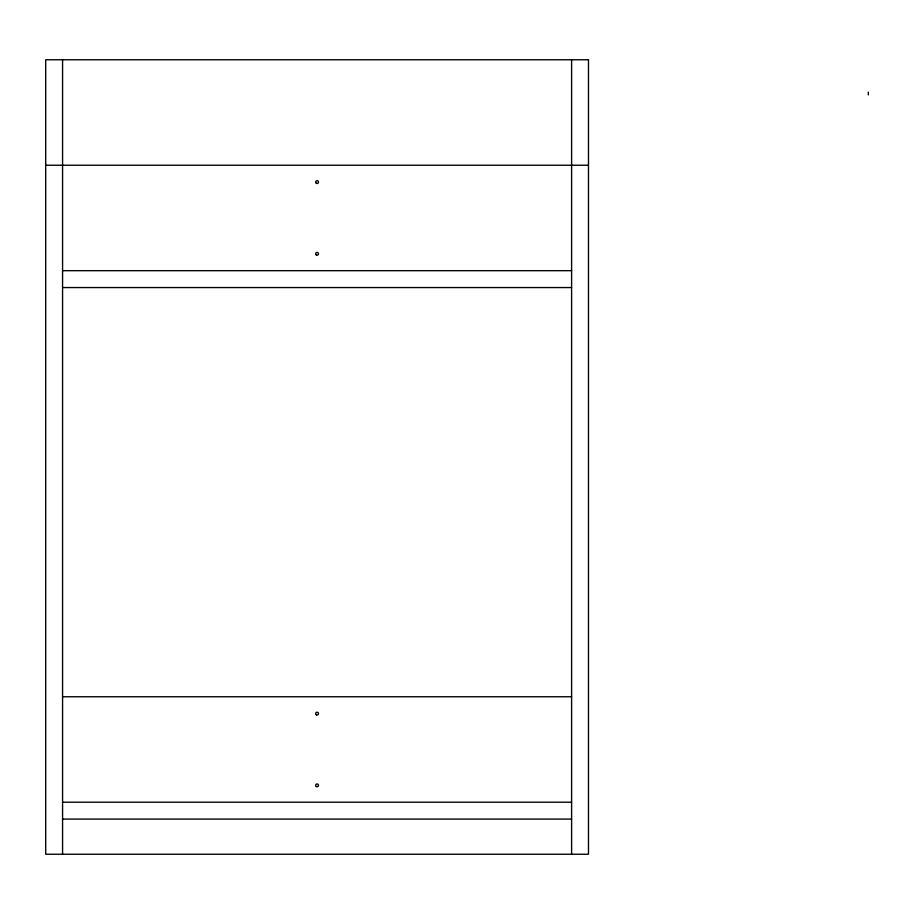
<?xml version="1.0" encoding="UTF-8"?>
<svg xmlns="http://www.w3.org/2000/svg" width="914" height="914" viewBox="0 0 914 914"><rect width="100%" height="100%" fill="white"/><g stroke="black" fill="none" stroke-linecap="round" stroke-linejoin="round"><path stroke-width="1.37" d="M45.7 165.228L588.479 165.228M62.575 270.681L571.604 270.681M62.575 287.556L571.604 287.556M62.575 696.754L571.604 696.754M62.575 802.206L571.604 802.206M62.575 819.081L571.604 819.081M868.3 92.108L868.3 94.907M571.604 59.764L571.604 854.236M62.575 59.764L62.575 854.236M588.479 59.764L45.7 59.764L45.7 854.236L588.479 854.236L588.479 59.764M316.381 255.029A1.405 1.405 0 0 0 318.495 253.806A1.405 1.405 0 0 0 316.381 252.595A1.405 1.405 0 0 0 316.381 255.029M316.381 183.314A1.405 1.405 0 0 0 318.495 182.092A1.405 1.405 0 0 0 316.381 180.881A1.405 1.405 0 0 0 316.381 183.314M316.381 714.839A1.405 1.405 0 0 0 318.495 713.628A1.405 1.405 0 0 0 316.381 712.406A1.405 1.405 0 0 0 316.381 714.839M316.381 786.554A1.405 1.405 0 0 0 318.495 785.332A1.405 1.405 0 0 0 316.381 784.121A1.405 1.405 0 0 0 316.381 786.554"/></g></svg>
